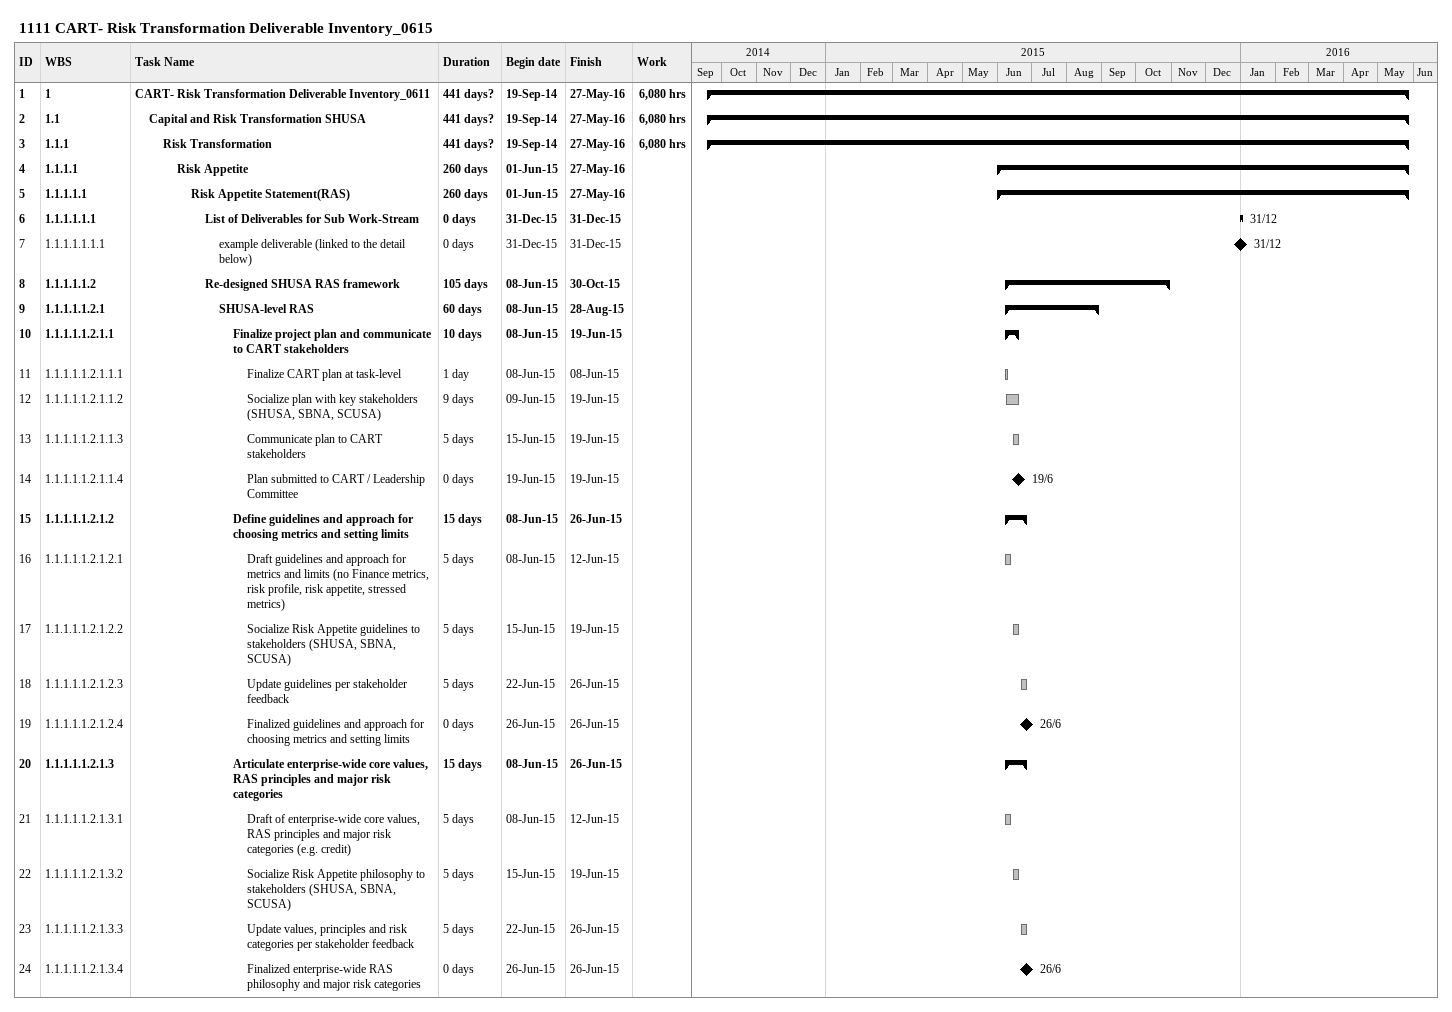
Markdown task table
1111 CART- Risk Transformation Deliverable Inventory_0615

| ID | WBS | Task | Duration | Start | Finish | Work (h) |
|---|---|---|---|---|---|---|
| 1 | 1 | **CART- Risk Transformation Deliverable Inventory_0611** | 441d? | 2014-09-19 | 2016-05-27 | 6080 |
| 2 | 1.1 | **Capital and Risk Transformation SHUSA** | 441d? | 2014-09-19 | 2016-05-27 | 6080 |
| 3 | 1.1.1 | **Risk Transformation** | 441d? | 2014-09-19 | 2016-05-27 | 6080 |
| 4 | 1.1.1.1 | **Risk Appetite** | 260d | 2015-06-01 | 2016-05-27 |  |
| 5 | 1.1.1.1.1 | **Risk Appetite Statement(RAS)** | 260d | 2015-06-01 | 2016-05-27 |  |
| 6 | 1.1.1.1.1.1 | **List of Deliverables for Sub Work-Stream** | 0d | 2015-12-31 | 2015-12-31 |  |
| 7 | 1.1.1.1.1.1.1 | example deliverable (linked to the detail below) | 0d | 2015-12-31 | 2015-12-31 |  |
| 8 | 1.1.1.1.1.2 | **Re-designed SHUSA RAS framework** | 105d | 2015-06-08 | 2015-10-30 |  |
| 9 | 1.1.1.1.1.2.1 | **SHUSA-level RAS** | 60d | 2015-06-08 | 2015-08-28 |  |
| 10 | 1.1.1.1.1.2.1.1 | **Finalize project plan and communicate to CART stakeholders** | 10d | 2015-06-08 | 2015-06-19 |  |
| 11 | 1.1.1.1.1.2.1.1.1 | Finalize CART plan at task-level | 1d | 2015-06-08 | 2015-06-08 |  |
| 12 | 1.1.1.1.1.2.1.1.2 | Socialize plan with key stakeholders (SHUSA, SBNA, SCUSA) | 9d | 2015-06-09 | 2015-06-19 |  |
| 13 | 1.1.1.1.1.2.1.1.3 | Communicate plan to CART stakeholders | 5d | 2015-06-15 | 2015-06-19 |  |
| 14 | 1.1.1.1.1.2.1.1.4 | Plan submitted to CART / Leadership Committee | 0d | 2015-06-19 | 2015-06-19 |  |
| 15 | 1.1.1.1.1.2.1.2 | **Define guidelines and approach for choosing metrics and setting limits** | 15d | 2015-06-08 | 2015-06-26 |  |
| 16 | 1.1.1.1.1.2.1.2.1 | Draft guidelines and approach for metrics and limits (no Finance metrics, risk profile, risk appetite, stressed metrics) | 5d | 2015-06-08 | 2015-06-12 |  |
| 17 | 1.1.1.1.1.2.1.2.2 | Socialize Risk Appetite guidelines to stakeholders (SHUSA, SBNA, SCUSA) | 5d | 2015-06-15 | 2015-06-19 |  |
| 18 | 1.1.1.1.1.2.1.2.3 | Update guidelines per stakeholder feedback | 5d | 2015-06-22 | 2015-06-26 |  |
| 19 | 1.1.1.1.1.2.1.2.4 | Finalized guidelines and approach for choosing metrics and setting limits | 0d | 2015-06-26 | 2015-06-26 |  |
| 20 | 1.1.1.1.1.2.1.3 | **Articulate enterprise-wide core values, RAS principles and major risk categories** | 15d | 2015-06-08 | 2015-06-26 |  |
| 21 | 1.1.1.1.1.2.1.3.1 | Draft of enterprise-wide core values, RAS principles and major risk categories (e.g. credit) | 5d | 2015-06-08 | 2015-06-12 |  |
| 22 | 1.1.1.1.1.2.1.3.2 | Socialize Risk Appetite philosophy to stakeholders (SHUSA, SBNA, SCUSA) | 5d | 2015-06-15 | 2015-06-19 |  |
| 23 | 1.1.1.1.1.2.1.3.3 | Update values, principles and risk categories per stakeholder feedback | 5d | 2015-06-22 | 2015-06-26 |  |
| 24 | 1.1.1.1.1.2.1.3.4 | Finalized enterprise-wide RAS philosophy and major risk categories | 0d | 2015-06-26 | 2015-06-26 |  |
